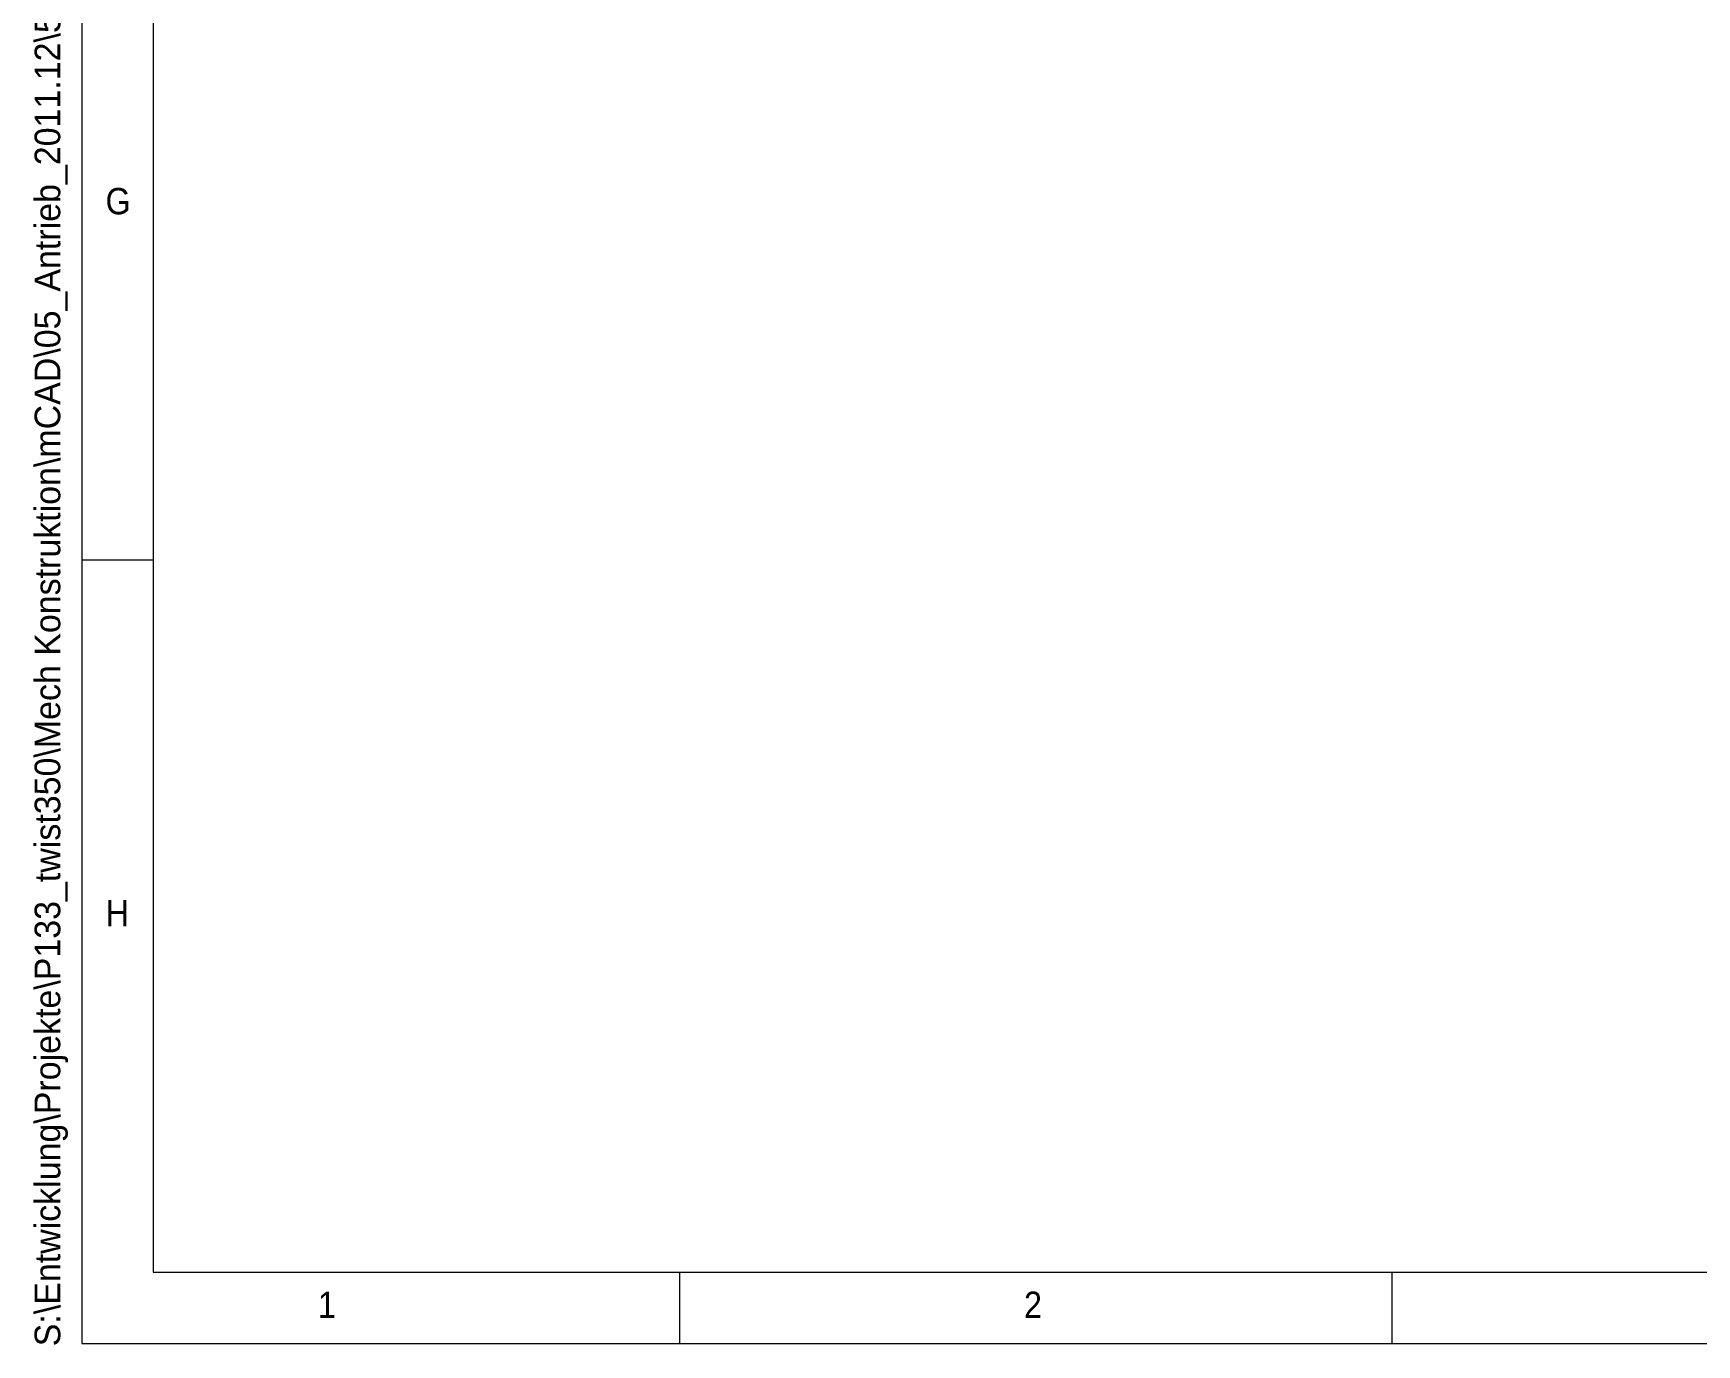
# Model space of a CAD drawing. Header units: millimetres. Extents: x 2 to 603, y 5 to 415.
# Drawn here: x 1.6 to 118.4, y 4.9 to 97 of the extents above; entities that cross this region are included whole.
import ezdxf

# ---------------------------------------------------------------- set-up
doc = ezdxf.new("R2010")
doc.units = ezdxf.units.MM
doc.linetypes.add('SLD-Durchgehend', pattern=[0])
doc.styles.add('SLDTEXTSTYLE0', font='GOTHIC.TTF', dxfattribs={"width": 0.913})
doc.styles.add('SLDTEXTSTYLE1', font='ARIAL.TTF', dxfattribs={"width": 0.948})

msp = doc.modelspace()

# ---------------------------------------------------------------- linework, layer by layer
at = {"color": 7, "linetype": 'SLD-Durchgehend', "lineweight": 0}
for p, q in [((5, 415), (5, 5)), ((10, 410), (10, 10)), ((10, 60), (5, 60)), ((10, 10), (584.0035, 10)), ((47, 5), (47, 10)), ((97, 10), (97, 5)), ((5, 5), (589, 5))]:
    msp.add_line(p, q, dxfattribs=at)

# ---------------------------------------------------------------- texts
at = {"color": 7, "linetype": 'Continuous', "lineweight": 0, "insert": (1.6841, 4.806), "char_height": 1.8, "attachment_point": 1, "rotation": 90, "style": 'SLDTEXTSTYLE1'}
msp.add_mtext('S:\\\\Entwicklung\\\\Projekte\\\\P133_twist350\\\\Mech Konstruktion\\\\mCAD\\\\05_Antrieb_2011.12\\\\577V000_577V001_Antrieb_twist_350_komplett_website', dxfattribs=at)
at = {"color": 7, "linetype": 'Continuous', "lineweight": 0, "char_height": 1.8521, "attachment_point": 1, "style": 'SLDTEXTSTYLE0'}
for s, insert in [('G', (6.6667, 86.1463)), ('H', (6.6667, 36.1463)), ('1', (21.5833, 8.6463)), ('2', (71.1667, 8.6463))]:
    msp.add_mtext(s, dxfattribs=dict(at, insert=insert))

doc.saveas('drawing.dxf')
